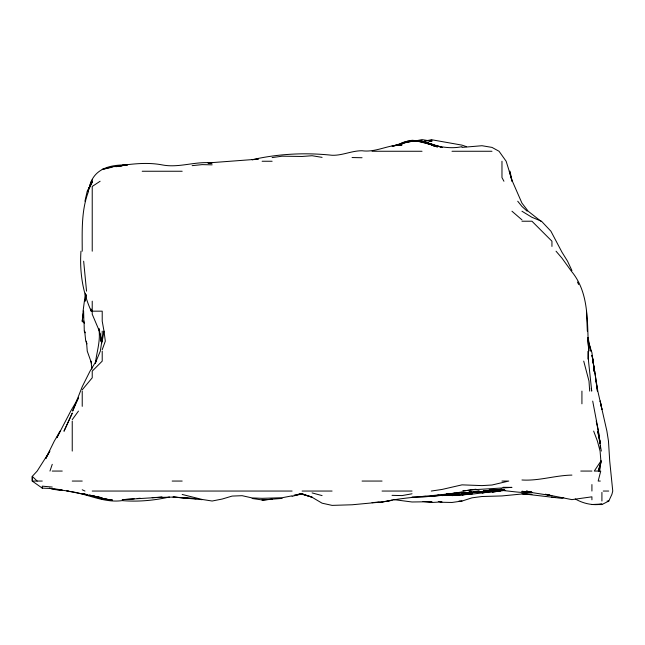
<?xml version="1.0" encoding="UTF-8"?>
<svg xmlns="http://www.w3.org/2000/svg" width="645" height="645" viewBox="0 0 645 645"><rect width="100%" height="100%" fill="white"/><g stroke="black" fill="none" stroke-linecap="round" stroke-linejoin="round"><path stroke-width="0.97" d="M80.964 251.195C79.537 271.739 82.633 292.395 91.251 311.164M587.918 359.128L588.224 351.138L588.522 361.127L591.715 391.112L591.215 388.387M101.781 343.14L101.862 341.141L99.403 331.151L92.227 314.228L92.227 301.167M599.818 467.069L599.511 471.06L601.011 461.07L598.31 471.06L601.462 461.07L600.89 461.07L594.279 471.06L600.737 471.06L598.181 481.057L600.301 481.057M82.229 321.154L83.858 321.154L83.608 311.164L82.229 321.154L84.374 323L82.229 321.17L83.27 311.164M85.438 293.169L83.068 311.164M86.099 294.805L85.116 301.167L86.148 294.805M101.862 341.141L100.314 351.138L96.137 361.127L90.034 371.125L82.229 386.694L72.635 411.099L77.747 399.44M92.227 311.164L102.216 311.164L102.216 321.154L103.998 331.151L102.216 341.141L102.216 331.151M84.938 201.232L87.22 191.234L92.227 182.14L88.929 188.751M95.428 362.95C96.79 351.589 100.943 339.875 98.733 328.426M92.227 179.866L89.123 188.509C92.541 168.917 109.577 164.491 127.202 164.999M88.591 191.234C81.157 210.254 82.197 231.168 82.229 251.195M49.963 471.06L52.253 464.327M88.276 190.323L91.437 181.245M102.216 349.687L105.32 341.141L103.998 331.151M88.349 190.323L92.227 181.245L87.696 191.234M575.267 498.972C583.314 503.568 592.715 505.728 601.914 504.051L591.917 504.527L601.914 504.559L608.799 501.044L611.903 494.352L612.75 491.047L609.719 461.07L608.469 441.083L606.889 431.086L597.818 391.112L593.013 361.127M45.706 458.571L54.301 441.083L60.154 431.086L56.857 437.753L70.732 411.099L78.537 397.772L76.707 401.109M45.843 458.571L49.867 451.073L37.176 471.06L32.266 476.381L32.25 481.057L42.256 481.057M72.24 419.645L78.464 411.099M82.229 389.822L92.227 377.801L92.227 371.125L102.216 361.127L102.216 351.138M100.128 181.245L92.227 186.445L92.227 251.195M563.754 497.521L561.932 498.367L521.958 493.707M398.4 144.867C410.414 136.99 424.483 141.916 436.56 146.729M392.95 145.996L402.037 143.222L412.026 141.263L402.037 143.4L412.026 140.263L422.024 141.263L432.013 144.158L422.926 141.715M402.037 143.4L407.842 141.263L402.037 143.206L408.519 141.263L414.783 140.908M462.07 501.044L471.995 497.827L481.984 496.513L501.971 495.932L521.958 493.997L531.956 494.36L522.958 493.772M292.104 496.328L302.094 493.659L296.644 494.699M112.214 167.2L102.216 169.425L112.214 166.805L122.203 165.821L115.85 166.7M388.306 501.044L392.039 500.27L382.05 502.092L372.052 502.608L379.05 502.157M392.95 146.093L402.037 144.254L392.039 145.947L395.038 145.657M461.997 491.933C435.536 496.473 408.39 496.158 382.05 502.092M500.359 491.047L491.982 492.119L504.696 490.224L471.995 494.151L452 495.602L471.995 493.885L442.01 495.578L471.995 493.901L461.997 494.836L464.997 494.449M415.525 140.9L422.024 139.618L432.013 141.263L429.014 141.158M169.45 496.997C153.986 500.528 138.03 501.931 122.203 500.609C102.861 503.342 85.543 492.675 66.653 491.047M292.104 495.836L282.107 497.738L262.12 498.327L252.131 497.932L242.133 495.691L232.136 496.078L222.146 499.053L212.149 501.02L202.159 499.456L182.172 494.449M501.971 490.756L504.696 490.256M412.026 493.78L402.037 495.594L392.039 495.352M453.822 493.796L447.009 494.078M296.644 494.804L302.094 493.901L312.091 497.134L302.094 494.304L294.104 495.11M431.279 491.047L442.01 489.45L461.997 484.855L481.984 485.604L491.982 485.016L508.784 481.057L501.971 481.057M454.725 493.683L447.009 493.933M473.809 491.506L479.267 491.047L461.997 493.393L481.984 491.659L461.997 493.377L471.995 491.925L461.997 493.844L447.009 494.078M425.66 140.739L432.013 139.812L461.997 145.133L466.537 146.689M272.117 157.59L282.107 156.187L302.094 156.461L312.091 155.727L322.081 157.364M503.793 489.845L492.514 491.047L503.971 489.853M467.996 494.062L469.995 493.804M296.103 494.659L302.094 493.901L312.091 497.279L322.081 503.181L332.078 505.382L352.065 504.777L382.05 501.971M484.984 492.466L481.984 492.828L484.984 492.482M437.012 495.263L439.011 495.029M490.982 491.788L486.983 492.038M282.107 498.408L262.12 499.94L252.131 498.472M486.983 490.555L483.984 490.853L504.971 490.361M134.2 498.867L122.203 499.665L162.185 497.166L152.188 497.609L172.175 497.11L196.161 498.682L173.174 497.021M137.2 498.545L140.199 498.222M453 493.336L454.999 493.127M456.999 492.917L461.997 492.393L442.01 494.884M192.162 165.644L202.159 164.62L212.149 164.846M571.93 475.099C555.103 475.381 538.793 481.097 521.958 479.985M475.986 489.216L462.667 491.047L471.995 489.821L511.969 487.394L502.971 487.306M483.984 490.853L491.982 490.063L504.971 490.256M488.983 490.353C503.374 489.055 517.467 493.586 531.956 492.32L526.465 491.047L531.956 492.587L551.943 495.691L571.93 499.625L591.917 496.819L591.917 499.81M425.023 140.973L432.013 140.296L425.023 140.723M397.038 145.464L402.037 144.98C388.338 144.512 375.938 152.704 362.063 150.753C351.783 150.648 342.382 155.647 332.078 155.268C305.319 152.397 278.342 153.752 252.131 159.734L258.121 159.186M461.997 147.399L481.984 145.722L491.982 147.399L499.045 151.261L506.148 161.25L512.388 181.245L521.958 203.135L528.199 211.221L540.897 221.219M208.158 162.911L258.121 159.154M468.996 491.95L470.995 491.78M461.997 493.385L496.731 491.047L471.995 492.611M461.997 146.641C446.292 150.091 431.441 144.246 416.541 141.029M443.01 494.618L446.009 494.409M449.009 494.199L455.999 493.748M483.984 490.91L491.982 490.353L488.983 490.466M456.999 493.723L422.024 497.11L412.026 497.013M432.013 496.086L442.01 495.408L432.013 495.932M208.158 163.161L212.149 162.935C195.338 161.056 178.931 168.216 162.185 164.902C148.89 162.371 135.498 163.572 122.203 165.297L127.202 165.168M418.025 141.529L422.024 141.344L442.01 147.302M473.986 491.538L481.984 491.498L491.982 490.063L488.983 490.248L501.971 489.232L483.323 491.047L494.973 489.878M423.023 496.457L426.022 496.336M450.008 493.756L447.009 493.876L449.009 493.764M551.943 497.4L554.942 497.303M420.153 141.263L437.463 146.754L432.013 145.278L436.56 146.625M372.052 151.261L422.024 151.261M452 151.261L491.982 151.261M262.12 161.25L272.117 161.25M142.198 171.248L182.172 171.248M521.958 221.219L531.956 221.219L551.943 241.206L551.943 246.438M52.253 471.06L62.243 471.06M580.766 471.06L591.917 471.06M72.24 481.057L82.229 481.057M172.175 481.057L182.172 481.057M362.063 481.057L382.05 481.057M92.227 491.047L292.104 491.047M302.094 491.047L332.078 491.047M382.05 491.047L412.026 491.047M603.22 491.047L608.719 491.047M458.998 501.044L461.997 501.044L452 502.463L442.01 502.262L438.286 501.447M607.09 501.044L608.799 501.044M418.025 141.311L422.024 141.344L431.11 144.093M418.025 141.36L422.024 141.416L418.299 141.36M352.065 157.541L362.063 157.735M418.282 141.384L422.024 141.465M426.022 501.504L432.013 501.713L412.026 501.987L393.039 499.512M412.026 141.045L416.025 140.941M418.025 141.021L422.322 141.263L432.013 144.593L422.024 141.263L418.025 141.07M37.168 481.057L32.266 476.381L32.266 481.106L42.256 488.144L52.253 488.555L62.243 489.942M412.026 140.771L415.025 140.924M416.614 141.029L422.024 141.94M412.026 140.731L414.735 140.908M173.174 496.997L202.159 499.69M52.253 487.056L42.256 486.161L42.256 488.144M423.023 501.471L432.013 502.471L442.01 501.899L439.221 501.471M68.289 491.047L54.067 489.176M302.094 494.231L305.093 494.586M62.243 490.482L52.253 489.224L49.528 488.063M104.216 498.875L107.215 499.262M109.215 499.512L112.214 499.899M112.214 500.093L102.216 498.537L89.502 495.102L102.216 497.827L67.467 491.047M112.214 500.294L102.216 498.537L92.227 495.715L102.216 499.037M547.395 494.715L545.581 494.288L551.032 495.578L549.218 495.142M84.955 494.086L83.141 493.675L87.68 494.699M545.581 494.336L551.943 495.908M312.091 492.909L322.081 495.594M437.463 146.625L432.013 145.052L437.463 146.883M432.013 144.359L442.01 147.528M95.863 496.457L102.216 498.617M82.229 489.781L84.979 491.047M521.958 211.221L531.956 217.309L541.486 221.219L550.911 231.208L561.932 252.131L567.544 261.193L571.93 270.561M511.969 211.221L521.958 219.856M527.191 211.221L521.958 206.456L517.725 201.232M556.038 251.195L561.932 258.089L571.373 271.182C590.223 293.798 586.66 323.806 588.78 351.138L587.869 338.141M85.253 332.812L84.277 331.151L84.06 321.154M503.938 181.245L501.971 177.601L501.971 161.25M577.436 282.01L578.662 284.51M86.954 343.866L85.721 341.141L84.697 331.151M91.445 362.925L87.244 351.138L86.47 341.141M593.65 431.086L597.415 441.083L600.084 451.073L600.89 461.07M588.474 342.052L591.917 352.638L594.384 371.125L593.134 362.038M98.822 328.426L99.701 331.151M509.308 171.248L511.969 181.245L510.058 171.248M588.643 342.963L590.804 351.138L588.006 337.512M583.717 361.127L588.998 381.114L589.683 391.112M592.707 401.109L598.415 431.086L599.971 443.083M596.222 421.096L598.125 430.175M587.966 338.415L588.442 341.141L587.909 337.512M598.318 431.086L599.882 441.083L597.713 431.086L601.334 451.073M596.02 381.114L597.447 391.112L594.714 371.125M86.543 291.177L83.657 261.193M90.985 361.127L91.913 369.125M586.482 311.164L587.337 331.151M600.181 446.074L600.237 448.073M601.914 492.401L601.914 501.044M591.917 484.564L591.917 491.047M581.927 391.112L581.927 403.818M82.229 391.112L82.229 406.342M72.24 421.096L72.24 451.073M95.855 361.127L95.549 362.95L95.855 361.127M72.24 413.179L64.049 431.086L72.24 413.179M452 493.876L442.01 495.166L452 493.876M272.117 499.303L262.12 499.964L272.117 499.303M531.956 492.32L521.958 491.321L531.956 492.32M593.271 361.127L591.917 355.419L593.271 361.127L593.956 371.125L593.271 361.127M601.914 409.333L600.221 401.109L601.914 409.333M91.276 311.164L91.026 309.165L91.276 311.164M100.838 341.141L100.394 334.15L100.838 341.141M600.092 443.083L600.035 441.083L600.052 443.083M588.587 351.138L588.337 341.141L588.587 351.138"/></g></svg>
